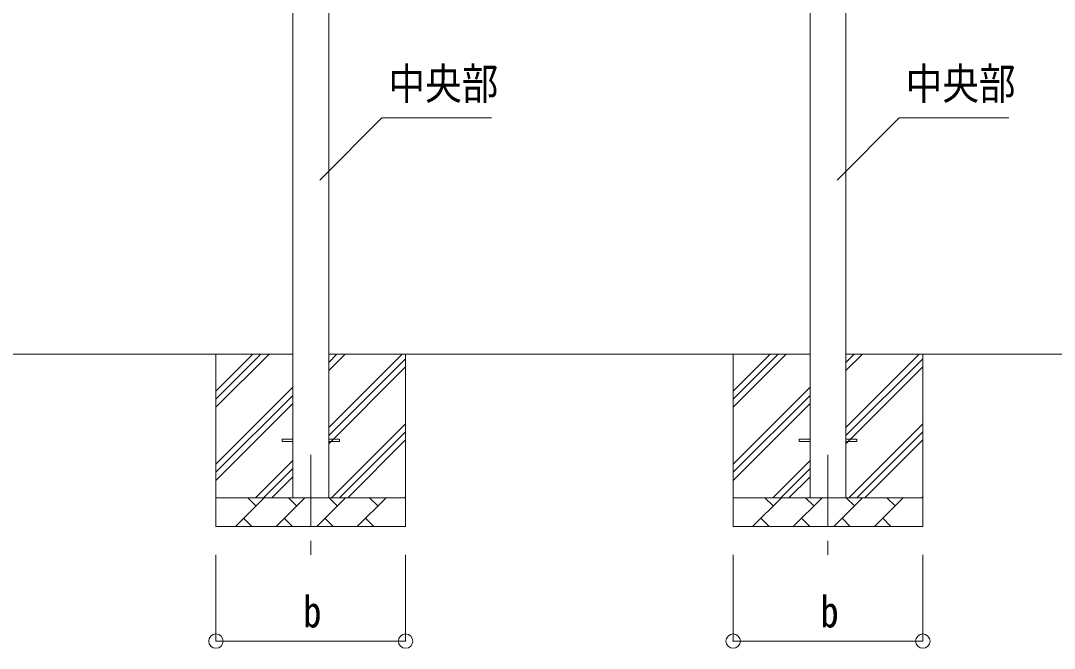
# Model space of a CAD drawing. Units: millimetres, scale not verified. Extents: x -13976 to 14131, y -9754 to 9646.
# Drawn here: x 3091 to 6688, y -704 to 1480 of the extents above; entities that cross this region are included whole.
import ezdxf
from ezdxf.enums import TextEntityAlignment as Align

# ---------------------------------------------------------------- set-up
doc = ezdxf.new("R2010")
doc.units = ezdxf.units.MM
doc.header["$LTSCALE"] = 50
doc.header["$PDMODE"] = 32
doc.header["$PDSIZE"] = 50
doc.linetypes.add('CHAIN1', pattern=[8, 5, -1, 1, -1])
for name, color, linetype, lineweight in [('0-1_壁線', 7, 'Continuous', 9), ('0-2_建具', 4, 'Continuous', 9), ('0-4_設備', 4, 'Continuous', 9), ('0-6_手摺', 5, 'Continuous', 5), ('0-7_ハッチ', 6, 'Continuous', 9)]:
    doc.layers.add(name, color=color, linetype=linetype, lineweight=lineweight)
doc.styles.add('ＭＳ ゴシック', font='')
doc.styles.get('ＭＳ ゴシック').set_extended_font_data('MS Gothic')

msp = doc.modelspace()

# ---------------------------------------------------------------- linework, layer by layer
at = {"layer": '0-1_壁線'}
for p, q in [((4038.2, 319.78), (2363.2, 319.78)), ((3770.7, 319.78), (3770.7, -280.22)), ((3770.7, 134.73), (3955.75, 319.78)), ((3770.7, 163.01), (3927.46, 319.78)), ((3770.7, 191.3), (3899.18, 319.78)), ((5838.2, 319.78), (4163.2, 319.78)), ((4163.2, 64.68), (4418.3, 319.78)), ((4163.2, 262.67), (4220.31, 319.78)), ((4163.2, 290.95), (4192.02, 319.78)), ((4163.2, 36.39), (4430.7, 303.89)), ((4430.7, 319.78), (4430.7, -280.22)), ((5570.7, 319.78), (5570.7, -280.22)), ((5570.7, 134.73), (5755.75, 319.78)), ((5570.7, 163.01), (5727.46, 319.78)), ((5570.7, 191.3), (5699.18, 319.78)), ((7638.2, 319.78), (5963.2, 319.78)), ((5963.2, 64.68), (6218.3, 319.78)), ((5963.2, 262.67), (6020.31, 319.78)), ((5963.2, 290.95), (5992.02, 319.78)), ((5963.2, 36.39), (6230.7, 303.89)), ((6230.7, 319.78), (6230.7, -280.22)), ((4163.2, 8.11), (4430.7, 275.61)), ((5963.2, 8.11), (6230.7, 275.61)), ((3770.7, -63.26), (4038.2, 204.24)), ((5570.7, -63.26), (5838.2, 204.24)), ((3770.7, -91.55), (4038.2, 175.95)), ((3770.7, -119.83), (4038.2, 147.67)), ((5570.7, -91.55), (5838.2, 175.95)), ((5570.7, -119.83), (5838.2, 147.67)), ((4172.86, -180.22), (4430.7, 77.62)), ((5972.86, -180.22), (6230.7, 77.62)), ((4201.14, -180.22), (4430.7, 49.34)), ((6001.14, -180.22), (6230.7, 49.34)), ((4229.42, -180.22), (4430.7, 21.05)), ((6029.42, -180.22), (6230.7, 21.05)), ((3908.3, -180.22), (4038.2, -50.32)), ((5708.3, -180.22), (5838.2, -50.32)), ((3936.58, -180.22), (4038.2, -78.61)), ((3964.87, -180.22), (4038.2, -106.89)), ((5736.58, -180.22), (5838.2, -78.61)), ((5764.87, -180.22), (5838.2, -106.89)), ((4427.41, -180.22), (4430.7, -176.94)), ((6227.41, -180.22), (6230.7, -176.94)), ((3770.7, -180.22), (4430.7, -180.22)), ((3838.57, -280.22), (3938.57, -180.22)), ((3910.01, -208.78), (3881.46, -180.22)), ((3979.99, -280.22), (4079.99, -180.22)), ((4051.43, -208.78), (4022.88, -180.22)), ((4121.41, -280.22), (4221.41, -180.22)), ((4192.86, -208.78), (4164.3, -180.22)), ((4262.83, -280.22), (4362.83, -180.22)), ((4334.28, -208.78), (4305.72, -180.22)), ((5570.7, -180.22), (6230.7, -180.22)), ((5638.57, -280.22), (5738.57, -180.22)), ((5710.01, -208.78), (5681.46, -180.22)), ((5779.99, -280.22), (5879.99, -180.22)), ((5851.43, -208.78), (5822.88, -180.22)), ((5921.41, -280.22), (6021.41, -180.22)), ((5992.86, -208.78), (5964.3, -180.22)), ((6062.83, -280.22), (6162.83, -180.22)), ((6134.28, -208.78), (6105.72, -180.22)), ((3867.12, -251.67), (3895.67, -280.22)), ((4008.54, -251.67), (4037.09, -280.22)), ((4149.96, -251.67), (4178.52, -280.22)), ((4291.38, -251.67), (4319.94, -280.22)), ((5667.12, -251.67), (5695.67, -280.22)), ((5808.54, -251.67), (5837.09, -280.22)), ((5949.96, -251.67), (5978.52, -280.22)), ((6091.38, -251.67), (6119.94, -280.22)), ((4430.7, -280.22), (3770.7, -280.22)), ((6230.7, -280.22), (5570.7, -280.22))]:
    msp.add_line(p, q, dxfattribs=at)
at = {"layer": '0-2_建具', "color": 7, "linetype": 'CHAIN1'}
for p, q in [((4100.7, -30.22), (4100.7, -379.22)), ((5900.7, -30.22), (5900.7, -379.22))]:
    msp.add_line(p, q, dxfattribs=at)
at = {"layer": '0-4_設備'}
for p, q in [((5838.2, 2749.42), (5838.2, -180.22)), ((5963.2, -180.22), (5963.2, 2749.42)), ((4038.2, 2723.71), (4038.2, -180.22)), ((4163.2, -180.22), (4163.2, 2723.71)), ((4000.7, 24.28), (4038.2, 24.28)), ((4000.7, 15.28), (4000.7, 24.28)), ((4000.7, 15.28), (4038.2, 15.28)), ((4163.2, 24.28), (4200.7, 24.28)), ((4163.2, 15.28), (4200.7, 15.28)), ((4200.7, 15.28), (4200.7, 24.28)), ((5800.7, 24.28), (5838.2, 24.28)), ((5800.7, 15.28), (5800.7, 24.28)), ((5800.7, 15.28), (5838.2, 15.28)), ((5963.2, 24.28), (6000.7, 24.28)), ((5963.2, 15.28), (6000.7, 15.28)), ((6000.7, 15.28), (6000.7, 24.28))]:
    msp.add_line(p, q, dxfattribs=at)
at = {"layer": '0-6_手摺', "color": 6, "lineweight": 9}
for p, q in [((3770.78, -679.22), (3770.78, -379.22)), ((5570.78, -679.22), (5570.78, -379.22))]:
    msp.add_line(p, q, dxfattribs=at)
for points in [[(3770.78, -679.22), (4430.78, -679.22), (4430.78, -379.22)], [(5570.78, -679.22), (6230.78, -679.22), (6230.78, -379.22)]]:
    msp.add_lwpolyline(points, dxfattribs=at)
at = {"layer": '0-6_手摺', "color": 6}
for p in [(3770.78, -679.22), (4430.78, -679.22), (5570.78, -679.22), (6230.78, -679.22)]:
    msp.add_point(p, dxfattribs=at)
at = {"layer": '0-7_ハッチ'}
for p, q in [((4348.33, 1141.85), (4132.33, 925.85)), ((4729.65, 1141.85), (4348.33, 1141.85)), ((6148.33, 1141.85), (5932.33, 925.85)), ((6529.65, 1141.85), (6148.33, 1141.85))]:
    msp.add_line(p, q, dxfattribs=at)

# ---------------------------------------------------------------- texts
at = {"layer": '0-6_手摺', "color": 7, "style": 'ＭＳ ゴシック', "width": 0.85}
for p in [(4074.53, -664.22), (5874.53, -664.22)]:
    msp.add_text('b', height=110, dxfattribs=at).set_placement(p, align=Align.BOTTOM_LEFT)
at = {"layer": '0-7_ハッチ', "color": 7, "style": 'ＭＳ ゴシック', "width": 0.85}
for p in [(4370.96, 1173.2), (6170.96, 1173.2)]:
    msp.add_text('中央部', height=110, dxfattribs=at).set_placement(p, align=Align.BOTTOM_LEFT)

doc.saveas('drawing.dxf')
